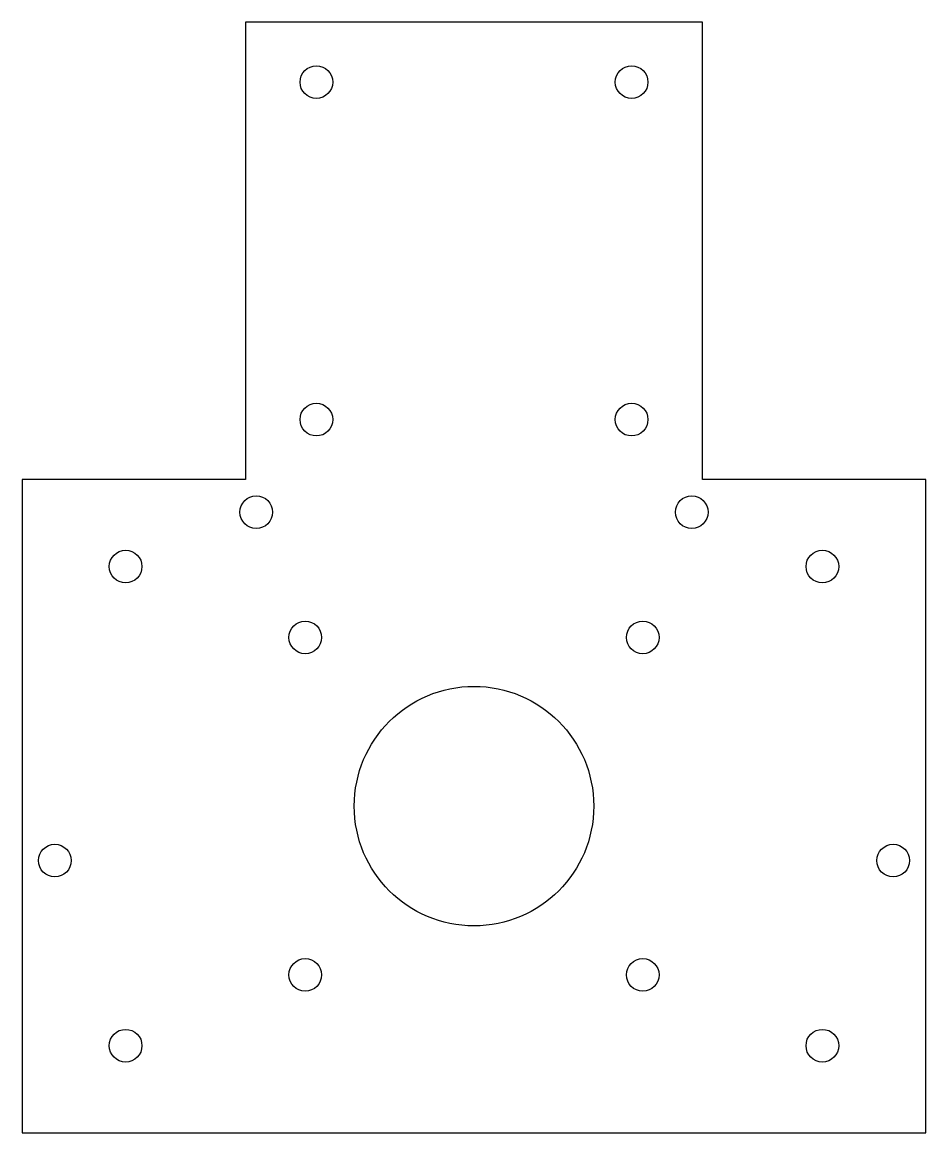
# Model space of a CAD drawing. Header units: millimetres. Extents: x 0 to 83, y 0 to 102.
import ezdxf

# ---------------------------------------------------------------- set-up
doc = ezdxf.new("R2010")
doc.units = ezdxf.units.MM

msp = doc.modelspace()

# ---------------------------------------------------------------- linework, layer by layer
at = {"color": 7, "linetype": 'Continuous', "lineweight": 25}
for p, q in [((62.5, 102), (20.5, 102)), ((20.5, 102), (20.5, 60)), ((62.5, 60), (62.5, 102)), ((20.5, 60), (0, 60)), ((0, 60), (0, 0)), ((83, 60), (62.5, 60)), ((83, 0), (83, 60)), ((0, 0), (83, 0))]:
    msp.add_line(p, q, dxfattribs=at)
for centre, radius in [((27.02, 96.5), 1.5), ((55.98, 96.5), 1.5), ((27.02, 65.5), 1.5), ((55.98, 65.5), 1.5), ((21.5, 57), 1.5), ((61.5, 57), 1.5), ((9.5, 52), 1.5), ((73.5, 52), 1.5), ((26, 45.5), 1.5), ((57, 45.5), 1.5), ((41.5, 30), 11), ((3, 25), 1.5), ((80, 25), 1.5), ((26, 14.5), 1.5), ((57, 14.5), 1.5), ((9.5, 8), 1.5), ((73.5, 8), 1.5)]:
    msp.add_circle(centre, radius, dxfattribs=at)

doc.saveas('drawing.dxf')
